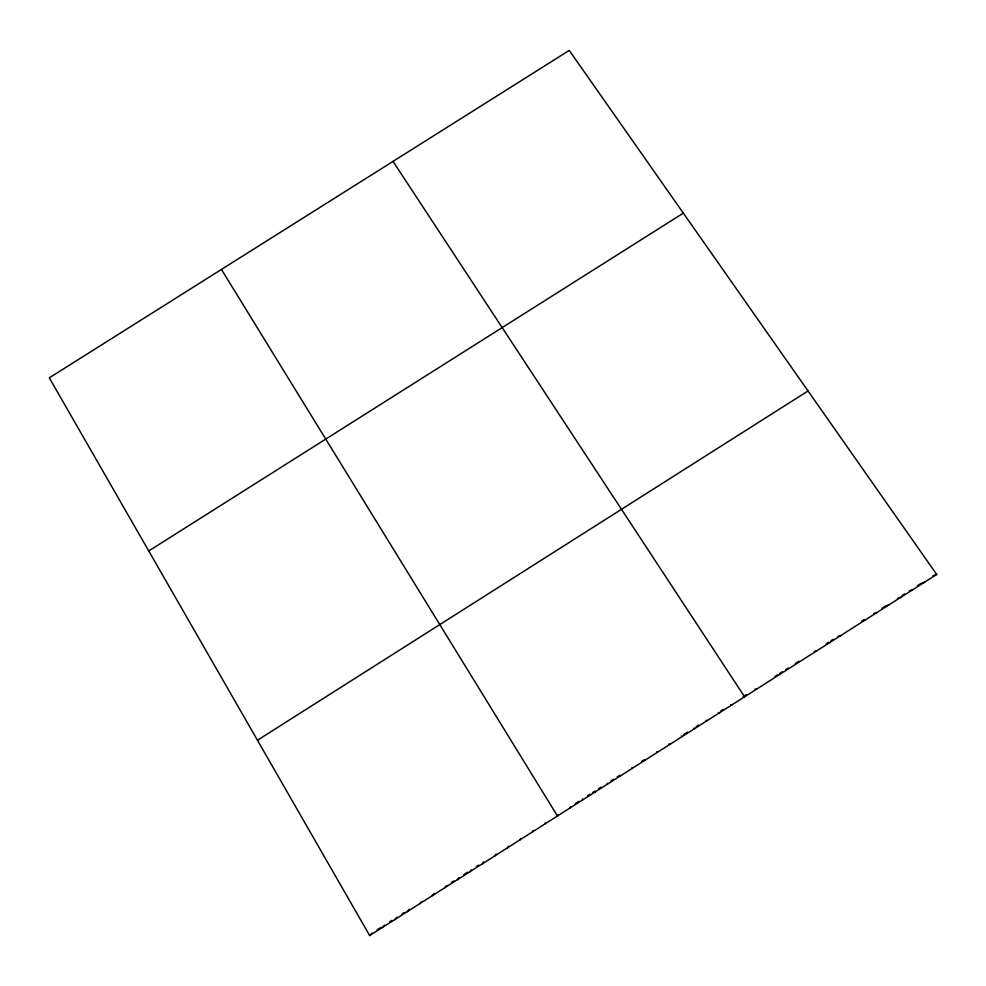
<?xml version="1.0" encoding="UTF-8"?>
<svg xmlns="http://www.w3.org/2000/svg" width="986" height="986" viewBox="0 0 986 986"><rect width="100%" height="100%" fill="white"/><g stroke="black" fill="none" stroke-linecap="round" stroke-linejoin="round"><path stroke-width="1.48" d="M594.94 792.115L594.989 791.08L592.512 792.645M582.443 800.077L582.627 798.943M569.957 808.027L570.278 806.807M557.916 814.683L557.46 815.989L221.443 269.437M544.962 823.951L545.554 822.558M532.452 831.913L533.192 830.434M519.955 839.875L520.818 838.31M507.445 847.837L508.456 846.185M494.935 855.811L496.081 854.061M482.425 863.773L483.707 861.949M469.903 871.747L471.32 869.825M457.381 879.722L458.946 877.713M444.859 887.696L446.559 885.601M432.336 895.67L434.173 893.489M419.814 903.644L421.774 901.389M407.28 911.631L409.387 909.277M394.745 919.618L396.988 917.177M382.211 927.592L384.589 925.065M369.664 935.578L936.7 574.456L569.242 50.422L49.3 377.835L369.664 935.578L372.19 932.966M377.145 929.81L380.867 927.432M389.544 921.91L392.021 920.332M401.943 914.01L404.42 912.432M451.514 882.445L453.991 880.868M463.888 874.557L467.61 872.191M476.275 866.682L478.752 865.104M575.22 803.664L578.93 801.298M587.57 795.801L590.047 794.223M598.687 788.714L601.164 787.136M611.037 780.85L613.514 779.273M617.211 776.919L619.689 775.341L619.911 776.216M641.898 761.192L644.376 759.627L644.869 760.317M683.84 734.484L687.538 732.13M696.178 726.633L698.643 725.067M720.828 710.931L723.293 709.365M744.196 696.054L746.575 694.538M775.119 676.359L777.498 674.843M779.877 673.327L782.243 671.811M785.817 669.543L788.196 668.027M795.32 663.492L798.894 661.212M828.597 642.305L826.219 643.809L828.721 643.229M830.976 640.789L833.343 639.273M864.217 619.615L861.838 621.131L864.734 620.293M882.014 608.276L885.576 606.008M902.19 595.433L904.556 593.917M917.609 585.61L921.17 583.342M257.469 740.24L808.039 390.974M148.738 550.952L683.335 213.124M933.027 575.799L936.7 574.456M922.354 582.923L924.708 582.097M909.302 590.897L912.728 589.727M897.445 598.453L900.736 597.368M886.636 605.675L888.743 605.01M873.719 613.563L876.739 612.651M838.1 636.253L840.725 635.576M814.337 651.376L816.716 650.883M754.894 689.239L756.619 689.152M743 696.806L744.59 696.806L393.032 161.384M730.688 704.657L732.13 704.743M718.363 712.508L719.681 712.681M706.038 720.347L707.221 720.606M693.713 728.198L694.748 728.555M681.375 736.049L682.287 736.493M669.05 743.912L669.814 744.43M656.713 751.763L657.342 752.367M632.026 767.49L632.396 768.267M607.339 783.204L607.425 784.166"/></g></svg>
